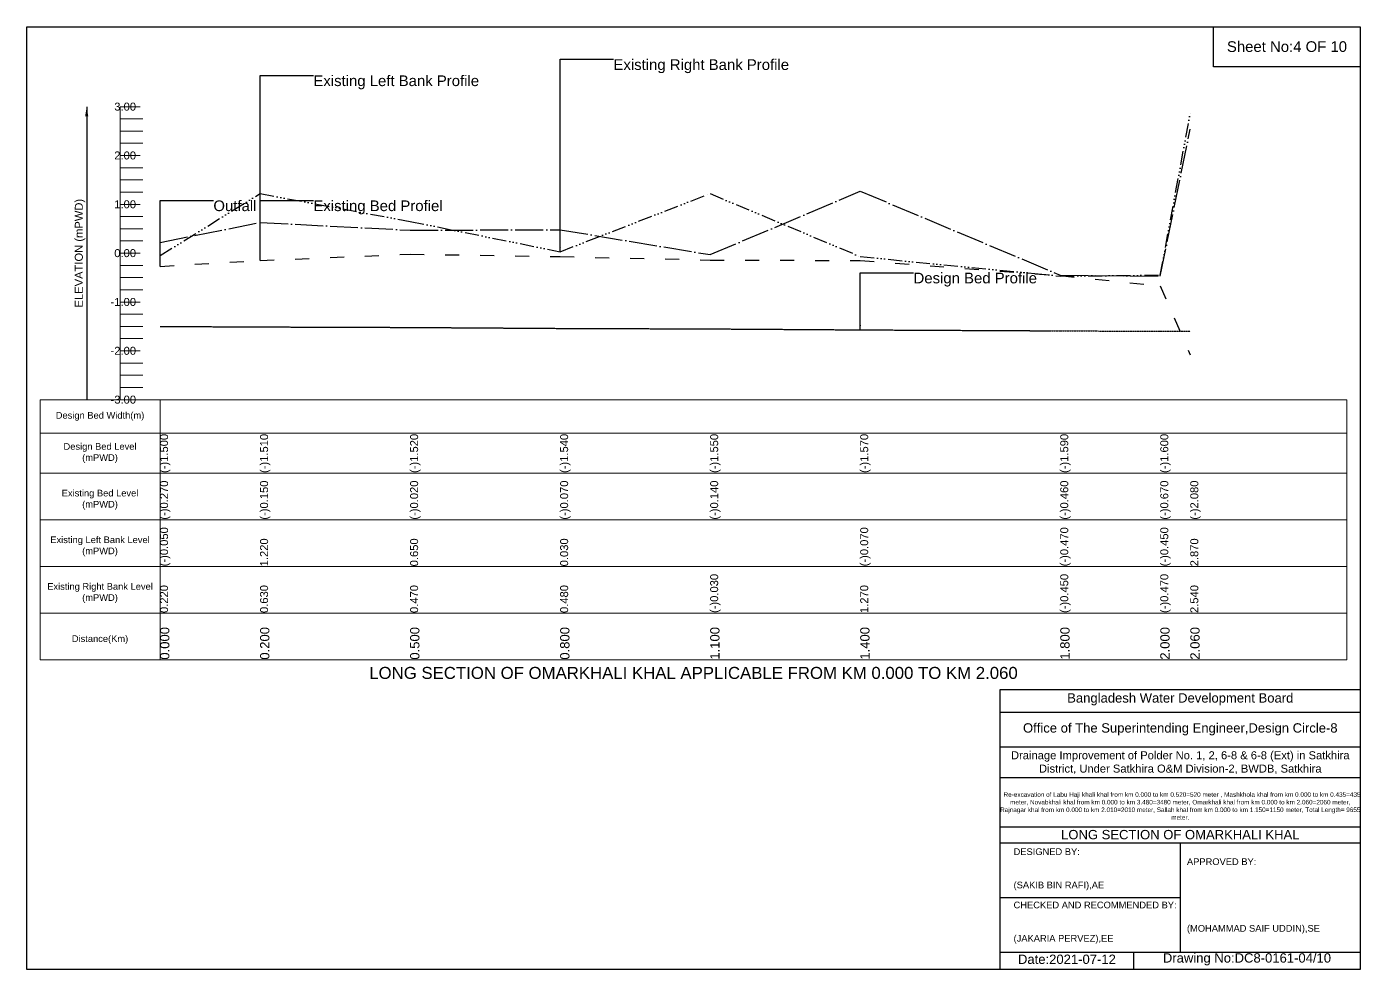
# Model space of a CAD drawing. Header units: inches. Extents: x 91000 to 648000, y -5656 to 141.
# Drawn here: x 400000 to 408000, y -5656 to 0 of the extents above; entities that cross this region are included whole.
import ezdxf

# ---------------------------------------------------------------- set-up
doc = ezdxf.new("R2010")
doc.units = ezdxf.units.IN
doc.header["$LTSCALE"] = 7
doc.header["$MEASUREMENT"] = 0
for name, pattern in [('ACAD_ISO03W100', [30, 12, -18]), ('ACAD_ISO04W100', [30, 24, -3, 0, -3]), ('ACAD_ISO14W100', [24, 12, -3, 0, -3, 0, -3, 0, -3]), ('CENTER', [2, 1.25, -0.25, 0.25, -0.25])]:
    doc.linetypes.add(name, pattern=pattern)
for name, color, linetype, lineweight in [('Design Bed Level Long Section', 7, 'CENTER', 25), ('Existing Bed Level for Long Section', 7, 'ACAD_ISO03W100', 25), ('Existing Left Bank of Long section', 7, 'ACAD_ISO04W100', 25), ('Existing Right Bank of Long Section', 7, 'ACAD_ISO14W100', 25), ('Long Section Border', 7, 'Continuous', 9), ('Long Section Labels', 7, 'Continuous', 9), ('Vscale for Long Section', 7, 'Continuous', 9)]:
    doc.layers.add(name, color=color, linetype=linetype, lineweight=lineweight)
doc.styles.get("Standard").update_dxf_attribs({"font": 'arial.ttf'})
doc.dimstyles.get("Standard").update_dxf_attribs({"dimtxt": 0.18, "dimasz": 0.18, "dimexe": 0.18, "dimexo": 0.0625, "dimgap": 0.09, "dimtad": 0, "dimtih": 1, "dimtoh": 1, "dimdec": 4, "dimzin": 0, "dimdsep": 46, "dimtxsty": 'Standard', "dimcen": 0.09, "dimadec": 0, "dimazin": 0, "dimtfac": 1, "dimtdec": 4, "dimtofl": 0, "dimtmove": 0, "dimatfit": 3, "dimfxl": 0, "dimtolj": 1, "dimtzin": 0, "dimarcsym": 0})

msp = doc.modelspace()

# ---------------------------------------------------------------- linework, layer by layer
for points in [[(400000, 0), (408000, 0), (408000, -5656), (400000, -5656)], [(407120, 0), (408000, 0), (408000, -240), (407120, -240)]]:
    msp.add_lwpolyline(points, close=True)
for points in [[(405840, -5656), (405840, -3976), (408000, -3976)], [(405840, -4112), (408000, -4112)], [(405840, -4320), (408000, -4320)], [(405840, -4504), (408000, -4504)], [(405840, -4800), (408000, -4800)], [(405840, -4896), (408000, -4896)], [(406920, -4896), (406920, -5552)], [(405840, -5224), (406920, -5224)], [(405840, -5552), (408000, -5552)], [(406640, -5552), (406640, -5656)]]:
    msp.add_lwpolyline(points)
at = {"layer": 'Design Bed Level Long Section'}
msp.add_lwpolyline([(400800, -1798.5), (401400, -1801.4), (402300, -1804.4), (403200, -1810.2), (404100, -1813.2), (405000, -1819), (406200, -1824.9), (406800, -1827.8), (406980, -1827.8)], dxfattribs=at)
at = {"layer": 'Existing Bed Level for Long Section'}
msp.add_lwpolyline([(400800, -1438.1), (401400, -1403), (402300, -1364.9), (403200, -1379.5), (404100, -1400), (405000, -1403), (406200, -1493.8), (406800, -1555.3), (406980, -1968.4)], dxfattribs=at)
at = {"layer": 'Existing Left Bank of Long section'}
msp.add_lwpolyline([(400800, -1294.5), (401400, -1174.4), (402300, -1221.3), (403200, -1218.4), (404100, -1367.8), (405000, -986.9), (406200, -1490.8), (406800, -1496.7), (406980, -614.8)], dxfattribs=at)
at = {"layer": 'Existing Right Bank of Long Section'}
msp.add_lwpolyline([(400800, -1373.7), (401400, -1001.5), (402300, -1168.5), (403200, -1350.2), (404100, -1001.5), (405000, -1379.5), (406200, -1496.7), (406800, -1490.8), (406980, -518.1)], dxfattribs=at)
at = {"layer": 'Long Section Border'}
msp.add_lwpolyline([(400080, -2238), (407920, -2238), (407920, -3798), (400080, -3798)], close=True, dxfattribs=at)
for points in [[(400800, -2238), (400800, -3798)], [(400080, -2438), (407920, -2438)], [(400080, -2678), (407920, -2678)], [(400080, -2958), (407920, -2958)], [(400080, -3238), (407920, -3238)], [(400080, -3518), (407920, -3518)]]:
    msp.add_lwpolyline(points, dxfattribs=at)
at = {"layer": 'Vscale for Long Section'}
for points in [[(400560, -2238), (400560, -1945), (400560, -1652), (400560, -1359), (400560, -1066), (400560, -773), (400560, -480)], [(400560, -480), (400680, -480)], [(400560, -553.2), (400696, -553.2)], [(400560, -626.5), (400696, -626.5)], [(400560, -699.8), (400696, -699.8)], [(400560, -773), (400680, -773)], [(400560, -846.2), (400696, -846.2)], [(400560, -919.5), (400696, -919.5)], [(400560, -992.8), (400696, -992.8)], [(400560, -1066), (400680, -1066)], [(400560, -1139.2), (400696, -1139.2)], [(400560, -1212.5), (400696, -1212.5)], [(400560, -1285.8), (400696, -1285.8)], [(400560, -1359), (400680, -1359)], [(400560, -1432.2), (400696, -1432.2)], [(400560, -1505.5), (400696, -1505.5)], [(400560, -1578.8), (400696, -1578.8)], [(400560, -1652), (400680, -1652)], [(400560, -1725.2), (400696, -1725.2)], [(400560, -1798.5), (400696, -1798.5)], [(400560, -1871.8), (400696, -1871.8)], [(400560, -1945), (400680, -1945)], [(400560, -2018.2), (400696, -2018.2)], [(400560, -2091.5), (400696, -2091.5)], [(400560, -2164.8), (400696, -2164.8)], [(400560, -2238), (400680, -2238)]]:
    msp.add_lwpolyline(points, dxfattribs=at)

# ---------------------------------------------------------------- texts
at = {"attachment_point": 5}
for s, insert, char_height in [('Sheet No:4 OF 10', (407560, -120), 64), ('Bangladesh Water Development Board', (406920, -4036), 56), ('Office of The Superintending Engineer,Design Circle-8', (406920, -4216), 56)]:
    msp.add_mtext(s, dxfattribs=dict(at, insert=insert, char_height=char_height))
for s, insert, char_height, width, attachment_point in [('Drainage Improvement of Polder No. 1, 2, 6-8 & 6-8 (Ext) in Satkhira District, Under Satkhira O&M Division-2, BWDB, Satkhira', (406920, -4416), 48, 2240, 5), ('  Re-excavation of Labu Haji khali khal from km 0.000 to km 0.520=520 meter , Mashkhola khal from km 0.000 to km 0.435=435 meter, Novabkhali khal from km 0.000 to km 3.480=3480 meter, Omarkhali khal from km 0.000 to km 2.060=2060 meter, Rajnagar khal from km 0.000 to km 2.010=2010 meter, Sallah khal from km 0.000 to km 1.150=1150 meter, Total Length= 9655 meter. ', (406920, -4676), 27.4148, 2160, 5), ('LONG SECTION OF OMARKHALI KHAL', (406920, -4848), 56, 2240, 5), ('DESIGNED BY:\\P\\P\\P(SAKIB BIN RAFI),AE', (405920, -5056), 40, 1120, 4), ('APPROVED BY:\\P\\P\\P\\P\\P\\P(MOHAMMAD SAIF UDDIN),SE', (406960, -5216), 40, 1120, 4), ('CHECKED AND RECOMMENDED BY:\\P\\P\\P(JAKARIA PERVEZ),EE', (405920, -5376), 40, 1120, 4), ('Date:2021-07-12', (406240, -5596), 56, 1120, 5), ('Drawing No:DC8-0161-04/10', (407320, -5596), 56, 1760, 5)]:
    msp.add_mtext(s, dxfattribs=dict(insert=insert, char_height=char_height, width=width, attachment_point=attachment_point))
at = {"layer": 'Long Section Border', "attachment_point": 5}
for s, insert, char_height in [('Design Bed Width(m)', (400440, -2338), 40), ('Design Bed Level\\P(mPWD)', (400440, -2558), 40), ('Existing Bed Level\\P(mPWD)', (400440, -2838), 40), ('Existing Left Bank Level\\P(mPWD)', (400440, -3118), 40), ('Existing Right Bank Level\\P(mPWD)', (400440, -3398), 40), ('Distance(Km)', (400440, -3678), 40), ('LONG SECTION OF OMARKHALI KHAL APPLICABLE FROM KM 0.000 TO KM 2.060', (404000, -3878), 72)]:
    msp.add_mtext(s, dxfattribs=dict(at, insert=insert, char_height=char_height))
at = {"layer": 'Long Section Labels', "char_height": 64, "attachment_point": 1}
for s, insert in [('Existing Right Bank Profile', (403520, -195.8)), ('Existing Left Bank Profile', (401720, -292.5)), ('Outfall', (401120, -1042.6)), ('Existing Bed Profiel', (401720, -1042.6)), ('Design Bed Profile', (405320, -1476.2))]:
    msp.add_mtext(s, dxfattribs=dict(at, insert=insert))
at = {"layer": 'Vscale for Long Section', "char_height": 48, "attachment_point": 6}
for s, insert in [('3.00', (400656, -480)), ('2.00', (400656, -773)), ('1.00', (400656, -1066)), ('0.00', (400656, -1359)), ('-1.00', (400656, -1652)), ('-2.00', (400656, -1945)), ('-3.00', (400656, -2238))]:
    msp.add_mtext(s, dxfattribs=dict(at, insert=insert))
at = {"layer": 'Vscale for Long Section', "rotation": 90}
for s, insert, char_height, attachment_point in [('ELEVATION (mPWD)', (400320, -1359), 48, 5), ('(-)1.500', (400800, -2678), 48, 1), ('(-)1.510', (401400, -2678), 48, 1), ('(-)1.520', (402300, -2678), 48, 1), ('(-)1.540', (403200, -2678), 48, 1), ('(-)1.550', (404100, -2678), 48, 1), ('(-)1.570', (405000, -2678), 48, 1), ('(-)1.590', (406200, -2678), 48, 1), ('(-)1.600', (406800, -2678), 48, 1), ('(-)1.600', (406800, -2678), 48, 1), ('(-)0.270', (400800, -2958), 48, 1), ('(-)0.150', (401400, -2958), 48, 1), ('(-)0.150', (401400, -2958), 48, 1), ('(-)0.020', (402300, -2958), 48, 1), ('(-)0.070', (403200, -2958), 48, 1), ('(-)0.140', (404100, -2958), 48, 1), ('(-)0.460', (406200, -2958), 48, 1), ('(-)0.670', (406800, -2958), 48, 1), ('(-)2.080', (406980, -2958), 48, 1), ('(-)0.050', (400800, -3238), 48, 1), ('(-)0.070', (405000, -3238), 48, 1), ('(-)0.470', (406200, -3238), 48, 1), ('(-)0.450', (406800, -3238), 48, 1), ('1.220', (401400, -3238), 48, 1), ('1.220', (401400, -3238), 48, 1), ('0.650', (402300, -3238), 48, 1), ('0.030', (403200, -3238), 48, 1), ('2.870', (406980, -3238), 48, 1), ('0.220', (400800, -3518), 48, 1), ('0.630', (401400, -3518), 48, 1), ('0.470', (402300, -3518), 48, 1), ('0.480', (403200, -3518), 48, 1), ('(-)0.030', (404100, -3518), 48, 1), ('1.270', (405000, -3518), 48, 1), ('(-)0.450', (406200, -3518), 48, 1), ('(-)0.470', (406800, -3518), 48, 1), ('2.540', (406980, -3518), 48, 1), ('0.000', (400800, -3798), 56, 1), ('0.200', (401400, -3798), 56, 1), ('0.500', (402300, -3798), 56, 1), ('0.800', (403200, -3798), 56, 1), ('1.100', (404100, -3798), 56, 1), ('1.400', (405000, -3798), 56, 1), ('1.800', (406200, -3798), 56, 1), ('2.000', (406800, -3798), 56, 1), ('2.060', (406980, -3798), 56, 1)]:
    msp.add_mtext(s, dxfattribs=dict(at, insert=insert, char_height=char_height, attachment_point=attachment_point))

# ---------------------------------------------------------------- leaders
at = {"layer": 'Long Section Labels', "annotation_type": 0, "has_hookline": 1, "hookline_direction": 0}
for points, text_width in [([(403200, -1350.2), (403200, -195.8), (403519.9, -195.8)], 1042.7), ([(401400, -1174.4), (401400, -292.5), (401719.9, -292.5)], 983.1), ([(400800, -1438.1), (400800, -1042.6), (401119.9, -1042.6)], 247.8), ([(401400, -1403), (401400, -1042.6), (401719.9, -1042.6)], 761.9), ([(405000, -1819), (405000, -1476.2), (405319.9, -1476.2)], 729.9)]:
    msp.add_leader(points, dimstyle='Standard', override={"dimasz": 28.8}, dxfattribs=dict(at, text_width=text_width))
at = {"layer": 'Vscale for Long Section'}
msp.add_leader([(400360, -480), (400360, -2238)], dimstyle='Standard', override={"dimasz": 57.6}, dxfattribs=at)

doc.saveas('drawing.dxf')
